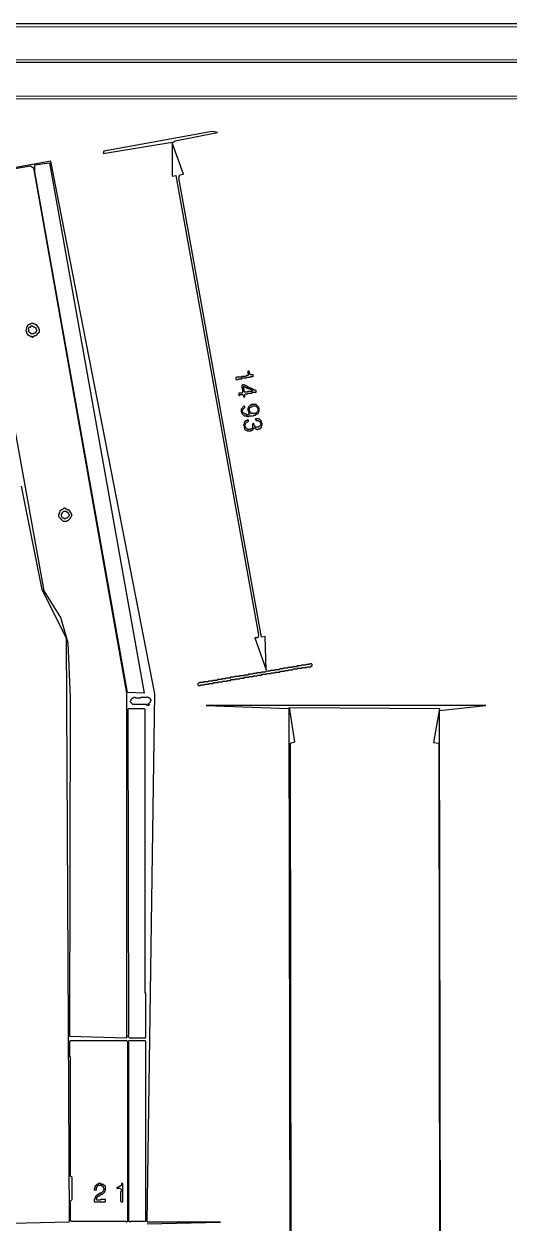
# Model space of a CAD drawing. Extents: x 17 to 323, y -435 to -5.
# Drawn here: x 132.5 to 196.5, y -162.9 to -4.7 of the extents above; entities that cross this region are included whole.
import ezdxf

# ---------------------------------------------------------------- set-up
doc = ezdxf.new("R2010")
doc.units = 0

msp = doc.modelspace()

# ---------------------------------------------------------------- linework, layer by layer
at = {"layer": 'CONTOURS'}
for p, q in [((322.7, -4.7), (17, -4.7)), ((17.3, -5), (322.5, -5.1)), ((318.1, -9.5), (21.6, -9.4)), ((21.9, -9.7), (317.8, -9.8)), ((313.3, -14.3), (26.4, -14.2)), ((26.7, -14.5), (313, -14.6)), ((157.3, -18.9), (143, -21.5)), ((158, -19), (157.3, -18.9)), ((142.9, -21.8), (152, -20.3)), ((152, -20.4), (152.4, -20.1)), ((152, -20.3), (152, -24.8)), ((153.5, -24.5), (152, -20.4)), ((152.4, -20.1), (158, -19)), ((143, -21.5), (142.9, -21.8)), ((136, -22.8), (125, -24.8)), ((125.8, -24.7), (133.3, -23.4)), ((133.3, -23.4), (133.7, -23.7)), ((133.7, -23.7), (146, -93)), ((133.9, -23.3), (135.8, -23)), ((133.9, -24.2), (133.9, -23.3)), ((135.8, -23), (148.3, -93)), ((149.7, -93.1), (136, -22.8)), ((135.1, -79.5), (125.3, -25.2)), ((146.1, -92.9), (133.9, -24.2)), ((152, -24.8), (152.5, -24.7)), ((152.5, -24.7), (163.4, -85.3)), ((152.9, -25), (153, -24.6)), ((163.8, -85.6), (152.9, -25)), ((153, -24.6), (153.5, -24.5)), ((133.4, -44.2), (133.3, -44.3)), ((133.7, -44.2), (133.4, -44.2)), ((133.8, -44.3), (133.7, -44.2)), ((132.8, -45), (132.7, -45.1)), ((132.7, -45.1), (132.7, -45.2)), ((132.7, -45.2), (132.8, -45.3)), ((132.9, -44.6), (132.8, -44.7)), ((132.8, -44.7), (132.8, -45)), ((132.8, -45.3), (132.8, -45.5)), ((132.8, -45.5), (132.9, -45.6)), ((133, -44.4), (132.9, -44.5)), ((132.9, -44.5), (132.9, -44.6)), ((132.9, -45.6), (132.9, -45.7)), ((132.9, -45.7), (133, -45.7)), ((133.1, -44.4), (133, -44.4)), ((133, -45.7), (133.1, -45.8)), ((133.2, -44.3), (133.1, -44.4)), ((133.1, -44.8), (133.2, -44.7)), ((133.1, -45.3), (133.1, -44.8)), ((133.4, -45.6), (133.1, -45.3)), ((133.1, -45.8), (133.2, -45.8)), ((133.3, -44.3), (133.2, -44.3)), ((133.2, -44.7), (133.3, -44.7)), ((133.2, -45.8), (133.3, -45.9)), ((133.3, -44.7), (133.5, -44.5)), ((133.7, -45.6), (133.4, -45.6)), ((133.5, -44.5), (133.6, -44.6)), ((133.6, -44.6), (133.7, -44.6)), ((133.7, -44.6), (133.8, -44.7)), ((133.8, -45.5), (133.7, -45.6)), ((133.9, -44.3), (133.8, -44.3)), ((133.8, -44.7), (133.9, -44.7)), ((133.9, -45.5), (133.8, -45.5)), ((133.8, -45.9), (133.9, -45.8)), ((134, -44.4), (133.9, -44.3)), ((133.9, -44.7), (134, -44.8)), ((134, -45.4), (133.9, -45.5)), ((133.9, -45.8), (134, -45.8)), ((134.1, -44.4), (134, -44.4)), ((134, -44.8), (134, -44.9)), ((134, -44.9), (134.1, -45)), ((134.1, -45.2), (134, -45.3)), ((134, -45.3), (134, -45.4)), ((134, -45.8), (134.1, -45.7)), ((134.3, -44.6), (134.1, -44.4)), ((134.1, -45), (134.1, -45.2)), ((134.1, -45.7), (134.2, -45.7)), ((134.2, -45.6), (134.5, -45.3)), ((134.2, -45.7), (134.2, -45.6)), ((134.3, -44.7), (134.3, -44.6)), ((134.4, -44.8), (134.3, -44.7)), ((134.4, -44.9), (134.4, -44.8)), ((134.5, -45), (134.4, -44.9)), ((134.5, -45.3), (134.5, -45)), ((133.3, -45.9), (133.4, -45.9)), ((133.4, -45.9), (133.5, -46)), ((133.5, -46), (133.6, -46)), ((133.6, -46), (133.7, -45.9)), ((133.7, -45.9), (133.8, -45.9)), ((162.1, -50.5), (162, -50.5)), ((162, -50.5), (162, -50.8)), ((162.2, -50.6), (162.1, -50.5)), ((162.2, -50.8), (162.2, -50.6)), ((160.5, -51.3), (160.4, -51.4)), ((160.4, -51.4), (160.4, -51.6)), ((160.4, -51.6), (160.7, -51.6)), ((161.1, -51.3), (160.5, -51.3)), ((160.7, -51.6), (160.8, -51.5)), ((160.8, -51.5), (161.2, -51.5)), ((161.2, -51.2), (161.1, -51.3)), ((161.7, -51.2), (161.2, -51.2)), ((161.2, -51.5), (161.3, -51.4)), ((161.3, -51.4), (161.8, -51.4)), ((161.8, -51.1), (161.7, -51.2)), ((162, -51.1), (161.8, -51.1)), ((161.8, -51.4), (161.9, -51.3)), ((161.9, -51.3), (162.3, -51.3)), ((162, -50.8), (162.1, -50.9)), ((162.1, -51), (162, -51.1)), ((162.1, -50.9), (162.1, -51)), ((162.4, -51), (162.2, -50.8)), ((162.3, -51.3), (162.4, -51.2)), ((162.7, -51), (162.4, -51)), ((162.4, -51.2), (162.7, -51.2)), ((162.7, -51.2), (162.7, -51)), ((161.2, -53.4), (160.8, -53.4)), ((160.8, -53.4), (160.8, -53.7)), ((160.8, -53.7), (160.9, -53.7)), ((160.9, -53.7), (161, -53.6)), ((161, -53.6), (161.3, -53.6)), ((161.3, -52.3), (161.2, -52.4)), ((161.2, -52.4), (161.2, -52.7)), ((161.2, -52.7), (161.3, -52.8)), ((161.3, -53.3), (161.2, -53.4)), ((161.5, -52.3), (161.3, -52.3)), ((161.3, -52.8), (161.3, -53.3)), ((161.3, -53.6), (161.4, -53.7)), ((161.4, -52.6), (161.5, -52.5)), ((161.4, -52.8), (161.4, -52.6)), ((161.5, -52.9), (161.4, -52.8)), ((161.4, -53.7), (161.4, -53.9)), ((161.6, -52.4), (161.5, -52.3)), ((161.5, -52.5), (161.6, -52.6)), ((161.5, -53.2), (161.5, -52.9)), ((161.6, -53.3), (161.5, -53.2)), ((161.7, -52.4), (161.6, -52.4)), ((161.6, -52.6), (161.7, -52.6)), ((161.9, -53.3), (161.6, -53.3)), ((161.6, -53.6), (161.7, -53.5)), ((161.6, -53.9), (161.6, -53.6)), ((161.8, -52.5), (161.7, -52.4)), ((161.7, -52.6), (161.8, -52.7)), ((161.7, -53.5), (162, -53.5)), ((161.9, -52.5), (161.8, -52.5)), ((161.8, -52.7), (161.9, -52.7)), ((162, -52.6), (161.9, -52.5)), ((161.9, -52.7), (162, -52.8)), ((162, -53.2), (161.9, -53.3)), ((162.1, -52.6), (162, -52.6)), ((162, -52.8), (162.2, -52.8)), ((162.5, -53.2), (162, -53.2)), ((162, -53.5), (162.1, -53.4)), ((162.2, -52.7), (162.1, -52.6)), ((162.1, -53.4), (162.5, -53.4)), ((162.3, -52.7), (162.2, -52.7)), ((162.2, -52.8), (162.3, -52.9)), ((162.4, -52.8), (162.3, -52.7)), ((162.3, -52.9), (162.4, -52.9)), ((162.5, -52.8), (162.4, -52.8)), ((162.4, -52.9), (162.6, -53.1)), ((162.6, -52.9), (162.5, -52.8)), ((162.6, -53.1), (162.5, -53.2)), ((162.5, -53.4), (162.6, -53.3)), ((162.7, -52.9), (162.6, -52.9)), ((162.6, -53.3), (163.1, -53.3)), ((162.8, -53), (162.7, -52.9)), ((163, -53), (162.8, -53)), ((163.1, -53.1), (163, -53)), ((163.1, -53.3), (163.1, -53.1)), ((161.5, -55.1), (161.1, -55.5)), ((161.3, -55.6), (161.6, -55.3)), ((161.4, -53.9), (161.6, -53.9)), ((161.6, -55.2), (161.5, -55.1)), ((161.6, -55.3), (161.6, -55.2)), ((162.1, -55.3), (162, -55.4)), ((162.3, -55), (162.1, -55.2)), ((162.1, -55.2), (162.1, -55.3)), ((162.2, -55.4), (162.4, -55.2)), ((162.4, -55), (162.3, -55)), ((162.5, -54.9), (162.4, -55)), ((162.4, -55.2), (162.5, -55.2)), ((163.1, -54.9), (162.5, -54.9)), ((162.5, -55.2), (162.6, -55.1)), ((162.6, -55.1), (163, -55.1)), ((163, -55.1), (163.3, -55.4)), ((163.4, -55.2), (163.1, -54.9)), ((163.4, -55.3), (163.4, -55.2)), ((163.5, -55.4), (163.4, -55.3)), ((161.1, -55.5), (161.1, -55.9)), ((161.1, -55.9), (161.2, -56)), ((161.2, -56), (161.2, -56.1)), ((161.2, -56.1), (161.5, -56.4)), ((161.3, -55.9), (161.3, -55.6)), ((161.6, -56.2), (161.3, -55.9)), ((161.5, -56.4), (161.8, -56.4)), ((161.8, -56.2), (161.6, -56.2)), ((161.9, -56.3), (161.8, -56.2)), ((161.8, -56.4), (161.9, -56.5)), ((162, -56.3), (161.9, -56.3)), ((161.9, -56.5), (162.1, -56.5)), ((162, -56.9), (161.9, -57)), ((162, -55.4), (162, -55.7)), ((162, -55.7), (162.1, -55.8)), ((162.1, -56.2), (162, -56.3)), ((162.1, -57), (162, -56.9)), ((162.1, -55.8), (162.1, -55.9)), ((162.1, -55.9), (162.3, -56.1)), ((162.2, -56.2), (162.1, -56.2)), ((162.1, -56.5), (162.2, -56.4)), ((162.2, -55.8), (162.2, -55.4)), ((162.5, -56.1), (162.2, -55.8)), ((162.3, -56.1), (162.2, -56.2)), ((162.2, -56.4), (162.7, -56.4)), ((163, -56.1), (162.5, -56.1)), ((162.7, -56.4), (162.8, -56.3)), ((162.8, -56.3), (163, -56.3)), ((163.3, -55.8), (163, -56.1)), ((163, -56.3), (163.1, -56.2)), ((163.5, -56.8), (163, -56.8)), ((163, -56.8), (163, -56.9)), ((163, -56.9), (163.1, -57)), ((163.1, -56.2), (163.2, -56.2)), ((163.2, -56.2), (163.4, -56)), ((163.3, -55.4), (163.3, -55.8)), ((163.4, -55.9), (163.5, -55.8)), ((163.4, -56), (163.4, -55.9)), ((163.5, -55.8), (163.5, -55.4)), ((163.8, -57.1), (163.5, -56.8)), ((161.5, -57.5), (161.4, -57.6)), ((161.4, -57.6), (161.5, -57.7)), ((161.6, -57.2), (161.5, -57.3)), ((161.5, -57.3), (161.5, -57.5)), ((161.5, -57.7), (161.5, -58)), ((161.5, -58), (161.6, -58.1)), ((161.7, -57.1), (161.6, -57.1)), ((161.6, -57.1), (161.6, -57.2)), ((161.6, -57.6), (161.7, -57.5)), ((161.6, -57.7), (161.6, -57.6)), ((161.7, -57.8), (161.6, -57.7)), ((161.6, -58.1), (161.6, -58.2)), ((161.6, -58.2), (161.7, -58.3)), ((161.8, -57), (161.7, -57.1)), ((161.7, -57.4), (161.9, -57.2)), ((161.7, -57.5), (161.7, -57.4)), ((161.7, -57.9), (161.7, -57.8)), ((162, -58.2), (161.7, -57.9)), ((161.7, -58.3), (161.8, -58.3)), ((161.9, -57), (161.8, -57)), ((161.8, -58.3), (161.9, -58.4)), ((161.9, -57.2), (162, -57.2)), ((161.9, -58.4), (162.4, -58.4)), ((162, -57.2), (162.1, -57.1)), ((162.3, -58.2), (162, -58.2)), ((162.1, -57.1), (162.1, -57)), ((162.4, -58.1), (162.3, -58.2)), ((162.5, -58.1), (162.4, -58.1)), ((162.4, -58.4), (162.5, -58.3)), ((162.6, -58), (162.5, -58.1)), ((162.5, -58.3), (162.6, -58.3)), ((162.7, -57.4), (162.6, -57.5)), ((162.6, -57.5), (162.6, -58)), ((162.6, -58.3), (162.7, -58.2)), ((162.8, -57.4), (162.7, -57.4)), ((162.7, -58.1), (162.8, -58)), ((162.7, -58.2), (162.7, -58.1)), ((162.8, -57.6), (162.8, -57.4)), ((162.9, -57.7), (162.8, -57.6)), ((162.8, -58), (162.9, -58)), ((162.9, -57.8), (162.9, -57.7)), ((163, -57.9), (162.9, -57.8)), ((162.9, -58), (163, -58.1)), ((163.4, -57.9), (163, -57.9)), ((163, -58.1), (163.1, -58.1)), ((163.1, -57), (163.4, -57)), ((163.1, -58.1), (163.2, -58.2)), ((163.2, -58.2), (163.3, -58.2)), ((163.3, -58.2), (163.4, -58.1)), ((163.4, -57), (163.6, -57.2)), ((163.7, -57.6), (163.4, -57.9)), ((163.4, -58.1), (163.6, -58.1)), ((163.6, -57.2), (163.6, -57.3)), ((163.6, -57.3), (163.7, -57.4)), ((163.6, -58.1), (163.8, -57.9)), ((163.7, -57.4), (163.7, -57.6)), ((163.8, -57.3), (163.8, -57.1)), ((163.9, -57.4), (163.8, -57.3)), ((163.8, -57.7), (163.9, -57.6)), ((163.8, -57.9), (163.8, -57.7)), ((163.9, -57.6), (163.9, -57.4)), ((132.1, -65.7), (134.8, -79.3)), ((137.1, -69.3), (137, -69.4)), ((137, -69.4), (137, -69.7)), ((137.2, -69.1), (137.1, -69.2)), ((137.1, -69.2), (137.1, -69.3)), ((137.4, -68.8), (137.2, -69)), ((137.2, -69), (137.2, -69.1)), ((137.5, -68.8), (137.4, -68.8)), ((137.4, -69.4), (137.5, -69.3)), ((137.4, -69.7), (137.4, -69.4)), ((137.7, -68.6), (137.5, -68.8)), ((137.5, -69.2), (137.7, -69)), ((137.5, -69.3), (137.5, -69.2)), ((137.9, -68.6), (137.7, -68.6)), ((137.7, -69), (138, -69)), ((138, -68.7), (137.9, -68.6)), ((138.1, -68.7), (138, -68.7)), ((138, -69), (138.1, -69.1)), ((138.2, -68.8), (138.1, -68.7)), ((138.1, -69.1), (138.2, -69.1)), ((138.4, -69.6), (138.1, -69.9)), ((138.3, -68.8), (138.2, -68.8)), ((138.2, -69.1), (138.3, -69.2)), ((138.4, -68.9), (138.3, -68.8)), ((138.3, -69.2), (138.3, -69.3)), ((138.3, -69.3), (138.4, -69.4)), ((138.5, -68.9), (138.4, -68.9)), ((138.4, -69.4), (138.4, -69.6)), ((138.5, -69), (138.5, -68.9)), ((138.6, -69.1), (138.5, -69)), ((138.6, -69.2), (138.6, -69.1)), ((138.7, -69.3), (138.6, -69.2)), ((138.7, -69.4), (138.7, -69.3)), ((138.8, -69.5), (138.7, -69.4)), ((138.7, -69.6), (138.8, -69.5)), ((138.7, -69.7), (138.7, -69.6)), ((137, -69.7), (137.3, -70)), ((137.3, -70), (137.3, -70.1)), ((137.3, -70.1), (137.4, -70.1)), ((137.6, -69.9), (137.4, -69.7)), ((137.4, -70.1), (137.6, -70.3)), ((137.7, -69.9), (137.6, -69.9)), ((137.6, -70.3), (138.1, -70.3)), ((137.8, -70), (137.7, -69.9)), ((137.9, -70), (137.8, -70)), ((138, -69.9), (137.9, -70)), ((138.1, -69.9), (138, -69.9)), ((138.1, -70.3), (138.2, -70.2)), ((138.2, -70.2), (138.3, -70.2)), ((138.3, -70.2), (138.6, -69.9)), ((138.6, -69.8), (138.7, -69.7)), ((138.6, -69.9), (138.6, -69.8)), ((134.8, -79.3), (138, -85.7)), ((137.3, -83), (135.1, -79.5)), ((138.3, -86.4), (137.3, -83)), ((163.4, -85.3), (163.3, -85.7)), ((138, -85.7), (138.4, -162.8)), ((138.6, -93.5), (138.3, -86.4)), ((163.3, -85.7), (162.9, -85.7)), ((162.9, -85.7), (164.4, -89.9)), ((164.3, -85.5), (163.8, -85.6)), ((164.4, -89.9), (164.3, -85.5)), ((164.4, -90.1), (164.3, -90.2)), ((164.9, -90.1), (164.4, -90.1)), ((165, -90), (164.9, -90.1)), ((165.5, -90), (165, -90)), ((165.6, -89.9), (165.5, -90)), ((166.1, -89.9), (165.6, -89.9)), ((166.2, -89.8), (166.1, -89.9)), ((166.6, -89.8), (166.2, -89.8)), ((166.2, -90.2), (166.3, -90.1)), ((166.3, -90.1), (166.8, -90.1)), ((166.7, -89.7), (166.6, -89.8)), ((167.2, -89.7), (166.7, -89.7)), ((166.8, -90.1), (166.9, -90)), ((166.9, -90), (167.3, -90)), ((167.3, -89.6), (167.2, -89.7)), ((167.8, -89.6), (167.3, -89.6)), ((167.3, -90), (167.4, -89.9)), ((167.4, -89.9), (167.9, -89.9)), ((167.9, -89.5), (167.8, -89.6)), ((168.4, -89.5), (167.9, -89.5)), ((167.9, -89.9), (168, -89.8)), ((168, -89.8), (168.5, -89.8)), ((168.5, -89.4), (168.4, -89.5)), ((169, -89.4), (168.5, -89.4)), ((168.5, -89.8), (168.6, -89.7)), ((168.6, -89.7), (169.1, -89.7)), ((169.1, -89.3), (169, -89.4)), ((169.6, -89.3), (169.1, -89.3)), ((169.1, -89.7), (169.2, -89.6)), ((169.2, -89.6), (169.7, -89.6)), ((169.7, -89.2), (169.6, -89.3)), ((170.1, -89.2), (169.7, -89.2)), ((169.7, -89.6), (169.8, -89.5)), ((169.8, -89.5), (170.3, -89.5)), ((170.2, -89.1), (170.1, -89.2)), ((170.4, -89.1), (170.2, -89.1)), ((170.3, -89.5), (170.4, -89.4)), ((170.5, -89.2), (170.4, -89.1)), ((170.4, -89.4), (170.5, -89.4)), ((170.5, -89.4), (170.5, -89.2)), ((155.5, -91.7), (155.4, -91.7)), ((155.4, -91.7), (155.4, -91.9)), ((155.6, -91.6), (155.5, -91.7)), ((156.1, -91.6), (155.6, -91.6)), ((156.2, -91.5), (156.1, -91.6)), ((156.7, -91.5), (156.2, -91.5)), ((156.8, -91.4), (156.7, -91.5)), ((157.3, -91.4), (156.8, -91.4)), ((156.8, -91.8), (156.9, -91.7)), ((156.9, -91.7), (157.4, -91.7)), ((157.4, -91.3), (157.3, -91.4)), ((157.9, -91.3), (157.4, -91.3)), ((157.4, -91.7), (157.5, -91.6)), ((157.5, -91.6), (158, -91.6)), ((158, -91.2), (157.9, -91.3)), ((158.5, -91.2), (158, -91.2)), ((158, -91.6), (158.1, -91.5)), ((158.1, -91.5), (158.6, -91.5)), ((158.6, -91.1), (158.5, -91.2)), ((159, -91.1), (158.6, -91.1)), ((158.6, -91.5), (158.7, -91.4)), ((158.7, -91.4), (159.2, -91.4)), ((159.1, -91), (159, -91.1)), ((159.6, -91), (159.1, -91)), ((159.2, -91.4), (159.3, -91.3)), ((159.3, -91.3), (159.7, -91.3)), ((159.7, -90.9), (159.6, -91)), ((160.2, -90.9), (159.7, -90.9)), ((159.7, -91.3), (159.8, -91.2)), ((159.8, -91.2), (160.3, -91.2)), ((160.3, -90.8), (160.2, -90.9)), ((160.8, -90.8), (160.3, -90.8)), ((160.3, -91.2), (160.4, -91.1)), ((160.4, -91.1), (160.9, -91.1)), ((160.9, -90.7), (160.8, -90.8)), ((161.4, -90.7), (160.9, -90.7)), ((160.9, -91.1), (161, -91)), ((161, -91), (161.5, -91)), ((161.5, -90.6), (161.4, -90.7)), ((162, -90.6), (161.5, -90.6)), ((161.5, -91), (161.6, -90.9)), ((161.6, -90.9), (162.1, -90.9)), ((162.1, -90.5), (162, -90.6)), ((162.6, -90.5), (162.1, -90.5)), ((162.1, -90.9), (162.2, -90.8)), ((162.2, -90.8), (162.7, -90.8)), ((162.7, -90.4), (162.6, -90.5)), ((163.1, -90.4), (162.7, -90.4)), ((162.7, -90.8), (162.8, -90.7)), ((162.8, -90.7), (163.2, -90.7)), ((163.2, -90.3), (163.1, -90.4)), ((163.7, -90.3), (163.2, -90.3)), ((163.2, -90.7), (163.3, -90.6)), ((163.3, -90.6), (163.8, -90.6)), ((163.8, -90.2), (163.7, -90.3)), ((164.3, -90.2), (163.8, -90.2)), ((163.8, -90.6), (163.9, -90.5)), ((163.9, -90.5), (164.4, -90.5)), ((164.4, -90.5), (164.5, -90.4)), ((164.5, -90.4), (165, -90.4)), ((165, -90.4), (165.1, -90.3)), ((165.1, -90.3), (165.6, -90.3)), ((165.6, -90.3), (165.7, -90.2)), ((165.7, -90.2), (166.2, -90.2)), ((146, -93), (146, -138.5)), ((148.3, -93), (146.1, -92.9)), ((148.7, -162.8), (149.7, -93.1)), ((155.4, -91.9), (155.5, -92)), ((155.5, -92), (155.7, -92)), ((155.7, -92), (155.8, -91.9)), ((155.8, -91.9), (156.2, -91.9)), ((156.2, -91.9), (156.3, -91.8)), ((156.3, -91.8), (156.8, -91.8)), ((138.5, -138.3), (138.6, -93.5)), ((146.5, -94), (146.6, -93.9)), ((146.5, -94.2), (146.5, -94)), ((146.8, -94.5), (146.5, -94.2)), ((146.6, -93.8), (146.8, -93.6)), ((146.6, -93.9), (146.6, -93.8)), ((146.8, -93.6), (146.9, -93.6)), ((148.6, -94.5), (146.8, -94.5)), ((146.9, -93.6), (147, -93.5)), ((147, -93.5), (147.1, -93.5)), ((147.1, -93.5), (147.2, -93.6)), ((147.2, -93.6), (147.8, -93.6)), ((147.8, -93.6), (147.9, -93.5)), ((147.9, -93.5), (148.9, -93.5)), ((148.7, -94.6), (148.6, -94.5)), ((148.9, -94.6), (148.7, -94.6)), ((148.9, -94.4), (148.8, -94.4)), ((148.8, -94.4), (148.9, -94.4)), ((148.9, -93.5), (149.1, -93.7)), ((149.1, -94.2), (148.9, -94.4)), ((148.9, -94.4), (149, -94.5)), ((149, -94.5), (148.9, -94.6)), ((149.1, -93.7), (149.1, -93.8)), ((149.1, -93.8), (149.2, -93.9)), ((149.2, -94), (149.1, -94.1)), ((149.1, -94.1), (149.1, -94.2)), ((149.2, -93.9), (149.2, -94)), ((193.4, -94.6), (156.5, -94.6)), ((156.5, -94.6), (167.4, -95)), ((167.5, -94.9), (187.3, -95)), ((168.2, -99.4), (167.5, -94.9)), ((187.3, -95.3), (193.4, -94.6)), ((146.2, -95.1), (146.3, -95)), ((146.3, -138), (146.2, -95.1)), ((146.3, -95), (148.3, -95)), ((148.3, -95), (148.4, -95.1)), ((148.4, -95.1), (148.4, -132.5)), ((167.4, -95), (167.7, -248.6)), ((187.3, -95), (186.5, -99.5)), ((187.7, -360.4), (187.3, -95.3)), ((167.6, -99.6), (168.2, -99.4)), ((167.8, -244), (167.6, -99.6)), ((186.5, -99.5), (187.2, -99.6)), ((187.2, -99.6), (187.5, -355.9)), ((148.4, -132.5), (148.5, -132.6)), ((148.5, -132.6), (148.5, -138.4)), ((146, -138.5), (138.5, -138.3)), ((138.5, -138.9), (138.6, -138.8)), ((138.5, -140.9), (138.5, -138.9)), ((138.6, -138.8), (146, -138.8)), ((146, -138.8), (146.1, -138.9)), ((146.1, -138.9), (146.1, -162.7)), ((146.2, -138.3), (146.3, -138)), ((146.4, -138.5), (146.2, -138.3)), ((146.2, -139), (146.3, -138.8)), ((146.3, -139.1), (146.2, -139)), ((146.3, -138.8), (148.4, -138.8)), ((146.3, -162.7), (146.3, -139.1)), ((148.4, -138.5), (146.4, -138.5)), ((148.5, -138.4), (148.4, -138.5)), ((148.4, -138.8), (148.5, -138.9)), ((148.5, -138.9), (148.5, -162.6)), ((138.6, -141), (138.5, -140.9)), ((138.6, -156.7), (138.6, -141)), ((138.8, -156.9), (138.6, -156.7)), ((138.8, -159.8), (138.8, -156.9)), ((142.1, -157.8), (141.8, -158.1)), ((141.8, -158.1), (141.8, -158.3)), ((142, -158.2), (142.3, -157.9)), ((142, -158.5), (142, -158.2)), ((142.2, -157.8), (142.1, -157.8)), ((142.3, -157.7), (142.2, -157.8)), ((142.6, -157.7), (142.3, -157.7)), ((142.3, -157.9), (142.6, -157.9)), ((142.7, -157.8), (142.6, -157.7)), ((142.6, -157.9), (142.7, -158)), ((142.9, -157.8), (142.7, -157.8)), ((142.7, -158), (142.8, -158)), ((142.8, -158), (142.9, -158.1)), ((143.2, -158.1), (142.9, -157.8)), ((142.9, -158.1), (142.9, -158.2)), ((142.9, -158.2), (143, -158.3)), ((143.2, -158.6), (143.2, -158.1)), ((144.9, -158.2), (144.7, -158.2)), ((144.7, -158.2), (144.7, -158.3)), ((145, -158.1), (144.9, -158.2)), ((145.1, -158.1), (145, -158.1)), ((145.3, -157.9), (145.1, -158.1)), ((145.3, -157.7), (145.3, -157.9)), ((145.5, -157.7), (145.3, -157.7)), ((145.5, -160.1), (145.5, -157.7)), ((141.8, -158.3), (141.7, -158.4)), ((141.7, -158.4), (141.7, -158.5)), ((141.7, -158.5), (142, -158.5)), ((141.8, -159.7), (141.7, -159.8)), ((141.9, -159.5), (141.8, -159.6)), ((141.8, -159.6), (141.8, -159.7)), ((142.1, -159.2), (141.9, -159.4)), ((141.9, -159.4), (141.9, -159.5)), ((142, -159.6), (142.3, -159.3)), ((142, -159.8), (142, -159.6)), ((142.2, -159.2), (142.1, -159.2)), ((142.4, -159), (142.2, -159.2)), ((142.3, -159.3), (142.4, -159.3)), ((142.5, -159), (142.4, -159)), ((142.4, -159.3), (142.5, -159.2)), ((142.6, -158.9), (142.5, -159)), ((142.5, -159.2), (142.6, -159.2)), ((142.7, -158.9), (142.6, -158.9)), ((142.6, -159.2), (142.7, -159.1)), ((142.9, -158.7), (142.7, -158.9)), ((142.7, -159.1), (142.8, -159.1)), ((142.8, -159.1), (143.1, -158.8)), ((143, -158.5), (142.9, -158.6)), ((142.9, -158.6), (142.9, -158.7)), ((143, -158.3), (143, -158.5)), ((143.1, -158.7), (143.2, -158.6)), ((143.1, -158.8), (143.1, -158.7)), ((144.7, -158.3), (144.8, -158.4)), ((144.8, -158.4), (144.9, -158.3)), ((144.9, -158.3), (145.1, -158.3)), ((145.1, -158.3), (145.3, -158.5)), ((145.3, -158.7), (145.2, -158.8)), ((145.2, -158.8), (145.2, -160)), ((145.3, -158.5), (145.3, -158.7)), ((138.6, -160), (138.8, -159.8)), ((138.6, -162.6), (138.6, -160)), ((141.7, -159.8), (141.7, -160.1)), ((141.7, -160.1), (143.2, -160.1)), ((142.1, -159.9), (142, -159.8)), ((142.5, -159.9), (142.1, -159.9)), ((142.6, -159.8), (142.5, -159.9)), ((143.2, -159.8), (142.6, -159.8)), ((143.2, -160.1), (143.2, -159.8)), ((145.2, -160), (145.3, -160.1)), ((145.3, -160.1), (145.5, -160.1)), ((138.4, -162.8), (128.9, -163)), ((138.7, -162.7), (138.6, -162.6)), ((145.9, -162.7), (138.7, -162.7)), ((146, -162.8), (145.9, -162.7)), ((146.1, -162.7), (146, -162.8)), ((146.4, -162.8), (146.3, -162.7)), ((146.5, -162.7), (146.4, -162.8)), ((148.4, -162.7), (146.5, -162.7)), ((148.5, -162.6), (148.4, -162.7)), ((148.7, -163), (158.4, -162.8)), ((158.4, -162.8), (148.7, -162.8))]:
    msp.add_line(p, q, dxfattribs=at)

doc.saveas('drawing.dxf')
